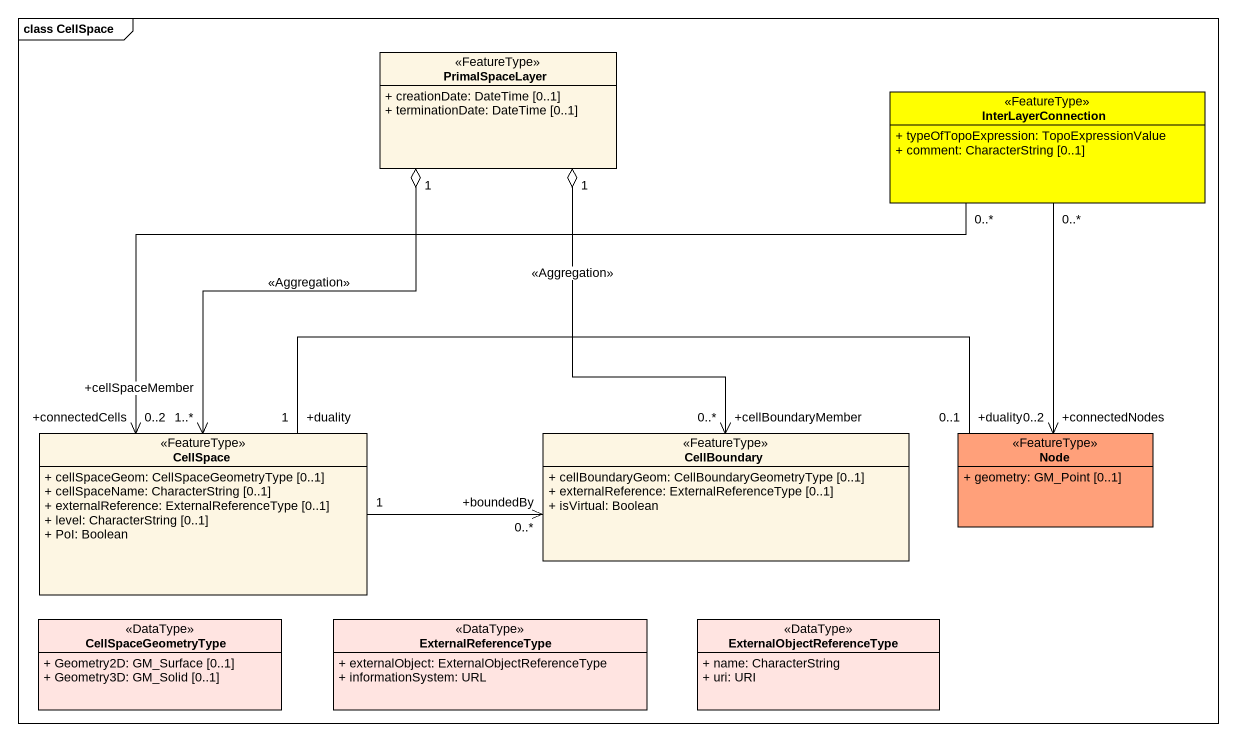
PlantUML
@startuml
mainframe class CellSpace
hide circle
hide empty members
skinparam classAttributeIconSize 0
class PrimalSpaceLayer <<FeatureType>> {
  + creationDate: DateTime [0..1]
  + terminationDate: DateTime [0..1]
}
class InterLayerConnection <<FeatureType>> #FFFF00 {
  + typeOfTopoExpression: TopoExpressionValue
  + comment: CharacterString [0..1]
}
class CellSpace <<FeatureType>> {
  + cellSpaceGeom: CellSpaceGeometryType [0..1]
  + cellSpaceName: CharacterString [0..1]
  + externalReference: ExternalReferenceType [0..1]
  + level: CharacterString [0..1]
  + PoI: Boolean
}
class CellBoundary <<FeatureType>> {
  + cellBoundaryGeom: CellBoundaryGeometryType [0..1]
  + externalReference: ExternalReferenceType [0..1]
  + isVirtual: Boolean
}
class "Node" as Node_ <<FeatureType>> #FFA07A {
  + geometry: GM_Point [0..1]
}
class CellSpaceGeometryType <<DataType>> #FFE4E1 {
  + Geometry2D: GM_Surface [0..1]
  + Geometry3D: GM_Solid [0..1]
}
class ExternalReferenceType <<DataType>> #FFE4E1 {
  + externalObject: ExternalObjectReferenceType
  + informationSystem: URL
}
class ExternalObjectReferenceType <<DataType>> #FFE4E1 {
  + name: CharacterString
  + uri: URI
}
PrimalSpaceLayer "1" o--> "+cellSpaceMember\n1..*" CellSpace : <<Aggregation>>
PrimalSpaceLayer "1" o--> "+cellBoundaryMember\n0..*" CellBoundary : <<Aggregation>>
InterLayerConnection "0..*" -left-> "+connectedCells\n0..2" CellSpace
InterLayerConnection "0..*" --> "+connectedNodes\n0..2" Node_
CellSpace "1" -right-> "+boundedBy\n0..*" CellBoundary
CellSpace "+duality\n1" -right- "+duality\n0..1" Node_
@enduml
